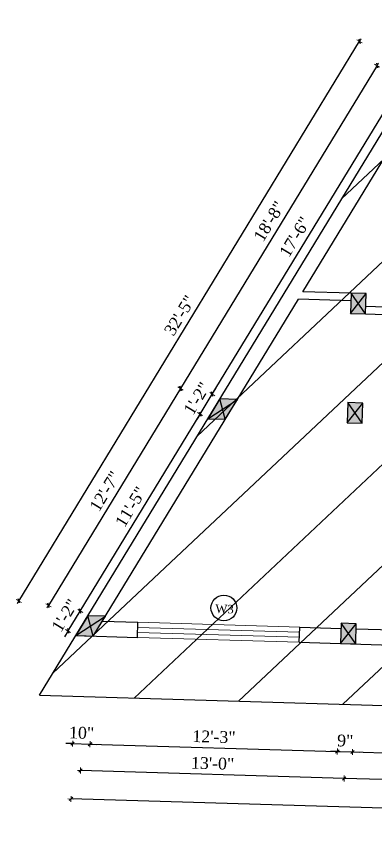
# Model space of a CAD drawing. Header units: inches. Extents: x 4069 to 291496, y -47643 to 12535.
# Drawn here: x 121959 to 122172, y -23395.3 to -22912.1 of the extents above; entities that cross this region are included whole.
import ezdxf

# ---------------------------------------------------------------- set-up
doc = ezdxf.new("R2010")
doc.units = ezdxf.units.IN
doc.header["$LTSCALE"] = 5
doc.header["$MEASUREMENT"] = 0
for name, color, linetype, lineweight in [('A-WALL', 7, 'Continuous', 9), ('Dimension', 7, 'Continuous', 18), ('Dw', 2, 'Continuous', 18)]:
    doc.layers.add(name, color=color, linetype=linetype, lineweight=lineweight)
doc.layers.add('dim line', color=7, linetype='Continuous', lineweight=15, true_color=0xfab2b2)
doc.layers.add('TEXT', color=6, linetype='Continuous')
doc.layers.add('WALL', color=7, linetype='Continuous')
doc.styles.add('ordinary', font='times.ttf')
doc.dimstyles.new('Copy of 96', dxfattribs={"dimtxt": 7, "dimasz": 4, "dimexe": 0.5, "dimexo": 0.5, "dimgap": 3, "dimtad": 1, "dimdec": 1, "dimzin": 11, "dimdsep": 46, "dimlunit": 4, "dimtxsty": 'ordinary', "dimblk": 'OBLIQUE', "dimcen": 0.09, "dimse1": 1, "dimse2": 1, "dimclrt": 6, "dimazin": 0, "dimtfac": 1, "dimtdec": 1, "dimtix": 1, "dimtmove": 2, "dimatfit": 3, "dimldrblk": 'leader', "dimfxl": 0.5, "dimfxlon": 1, "dimtolj": 1, "dimtzin": 0, "dimarcsym": 0})

# ---------------------------------------------------------------- blocks, each defined once
blk = doc.blocks.new('c2a')
at = {"color": 1, "ltscale": 5}
for p, q in [((18091.63, 4625.76), (18084.82, 4613.76)), ((18101.98, 4625.76), (18091.63, 4625.76)), ((18095.17, 4613.76), (18101.98, 4625.76)), ((18084.82, 4613.76), (18095.17, 4613.76))]:
    blk.add_line(p, q, dxfattribs=at)
blk = doc.blocks.new('oblique')
at = {"color": 0, "lineweight": -2}
blk.add_line((0.25, 0.25), (-0.25, -0.25), dxfattribs=at)
at = {"layer": 'dim line', "lineweight": 9}
for p, q in [((-0.4375, 0), (0.4375, 0)), ((0, 0.4375), (0, -0.4375))]:
    blk.add_line(p, q, dxfattribs=at)
blk = doc.blocks.new('*D3298')
at = {"layer": 'A-WALL', "color": 0, "lineweight": -2, "ltscale": 50, "transparency": 16777216}
blk.add_line((122303.24, -23368.75), (122153.3, -23364.27), dxfattribs=at)
at = {"layer": 'Defpoints', "color": 0, "ltscale": 50, "transparency": 16777216}
for p in [(122155.69, -23284.38), (122305.62, -23288.85), (122153.3, -23364.27)]:
    blk.add_point(p, dxfattribs=at)
at = {"layer": 'A-WALL', "color": 0, "lineweight": -2, "ltscale": 50, "transparency": 16777216, "xscale": 4, "yscale": 4, "zscale": 4}
for p, rotation in [((122153.3, -23364.27), 178.2899854281161), ((122303.24, -23368.75), 358.2899854281161)]:
    blk.add_blockref('oblique', p, dxfattribs=dict(at, rotation=rotation))
at = {"layer": 'A-WALL', "color": 6, "ltscale": 50, "transparency": 16777216, "insert": (122228.46, -23359.95), "char_height": 7, "attachment_point": 5, "rotation": 358.29, "style": 'ordinary'}
blk.add_mtext('\\A1;12\'-6"', dxfattribs=at)
blk = doc.blocks.new('_OBLIQUE')
at = {"color": 0, "linetype": 'ByBlock'}
blk.add_line((-0.5, -0.5), (0.5, 0.5), dxfattribs=at)
blk = doc.blocks.new('leader')
at = {"layer": 'Dimension'}
for p, q in [((0, -4.33), (0, 4.33)), ((-4.42, 0), (4.42, 0))]:
    blk.add_line(p, q, dxfattribs=at)
blk = doc.blocks.new('*D3299')
at = {"layer": 'A-WALL', "color": 0, "lineweight": -2, "ltscale": 50, "transparency": 16777216}
blk.add_line((122153.3, -23364.27), (121997.05, -23359.6), dxfattribs=at)
at = {"layer": 'Defpoints', "color": 0, "ltscale": 50, "transparency": 16777216}
for p in [(121999.43, -23279.71), (122155.69, -23284.38), (121997.05, -23359.6)]:
    blk.add_point(p, dxfattribs=at)
at = {"layer": 'A-WALL', "color": 0, "lineweight": -2, "ltscale": 50, "transparency": 16777216, "xscale": 4, "yscale": 4, "zscale": 4}
for p, rotation in [((121997.05, -23359.6), 178.2899854281161), ((122153.3, -23364.27), 358.2899854281161)]:
    blk.add_blockref('oblique', p, dxfattribs=dict(at, rotation=rotation))
at = {"layer": 'A-WALL', "color": 6, "ltscale": 50, "transparency": 16777216, "insert": (122075.37, -23355.38), "char_height": 7, "attachment_point": 5, "rotation": 358.29, "style": 'ordinary'}
blk.add_mtext('\\A1;13\'-0"', dxfattribs=at)
blk = doc.blocks.new('*D3300')
at = {"layer": 'A-WALL', "color": 0, "lineweight": -2, "ltscale": 50, "transparency": 16777216}
blk.add_line((122564.11, -23393.57), (121991.37, -23376.47), dxfattribs=at)
at = {"layer": 'Defpoints', "color": 0, "ltscale": 50, "transparency": 16777216}
for p in [(121994.26, -23279.56), (122567, -23296.66), (121991.37, -23376.47)]:
    blk.add_point(p, dxfattribs=at)
at = {"layer": 'A-WALL', "color": 0, "lineweight": -2, "ltscale": 50, "transparency": 16777216, "xscale": 4, "yscale": 4, "zscale": 4}
for p, rotation in [((121991.37, -23376.47), 178.2899854281161), ((122564.11, -23393.57), 358.2899854281161)]:
    blk.add_blockref('oblique', p, dxfattribs=dict(at, rotation=rotation))
at = {"layer": 'A-WALL', "color": 6, "ltscale": 50, "transparency": 16777216, "insert": (122277.93, -23378.45), "char_height": 7, "attachment_point": 5, "rotation": 358.29, "style": 'ordinary'}
blk.add_mtext('\\A1;47\'-9"', dxfattribs=at)
blk = doc.blocks.new('*D3301')
at = {"layer": 'A-WALL', "color": 0, "lineweight": -2, "ltscale": 50, "transparency": 16777216}
for p, q in [((121996.86, -23264.99), (121998.94, -23261.57)), ((121989.69, -23276.78), (121996.86, -23264.99)), ((121989.69, -23276.78), (121987.62, -23280.2))]:
    blk.add_line(p, q, dxfattribs=at)
at = {"layer": 'Defpoints', "color": 0, "ltscale": 50, "transparency": 16777216}
for p in [(121996.86, -23264.99), (122001.43, -23267.77), (121994.26, -23279.56)]:
    blk.add_point(p, dxfattribs=at)
at = {"layer": 'A-WALL', "color": 0, "lineweight": -2, "ltscale": 50, "transparency": 16777216, "xscale": 4, "yscale": 4, "zscale": 4}
for p, rotation in [((121996.86, -23264.99), 238.7014709224131), ((121989.69, -23276.78), 58.70147092241314)]:
    blk.add_blockref('oblique', p, dxfattribs=dict(at, rotation=rotation))
at = {"layer": 'A-WALL', "color": 6, "ltscale": 50, "transparency": 16777216, "insert": (121987.73, -23267.51), "char_height": 7, "attachment_point": 5, "rotation": 58.7015, "style": 'ordinary'}
blk.add_mtext('\\A1;1\'-2"', dxfattribs=at)
blk = doc.blocks.new('*D3302')
at = {"layer": 'A-WALL', "color": 0, "lineweight": -2, "ltscale": 50, "transparency": 16777216}
blk.add_line((121996.86, -23264.99), (122067.95, -23148.06), dxfattribs=at)
at = {"layer": 'Defpoints', "color": 0, "ltscale": 50, "transparency": 16777216}
for p in [(122067.95, -23148.06), (122072.52, -23150.84), (122001.43, -23267.77)]:
    blk.add_point(p, dxfattribs=at)
at = {"layer": 'A-WALL', "color": 0, "lineweight": -2, "ltscale": 50, "transparency": 16777216, "xscale": 4, "yscale": 4, "zscale": 4}
for p, rotation in [((122067.95, -23148.06), 58.70147092268846), ((121996.86, -23264.99), 238.7014709226885)]:
    blk.add_blockref('oblique', p, dxfattribs=dict(at, rotation=rotation))
at = {"layer": 'A-WALL', "color": 6, "ltscale": 50, "transparency": 16777216, "insert": (122026.8, -23203.12), "char_height": 7, "attachment_point": 5, "rotation": 58.7015, "style": 'ordinary'}
blk.add_mtext('\\A1;11\'-5"', dxfattribs=at)
blk = doc.blocks.new('*D3303')
at = {"layer": 'A-WALL', "color": 0, "lineweight": -2, "ltscale": 50, "transparency": 16777216}
for p, q in [((122075.12, -23136.27), (122077.2, -23132.85)), ((122067.95, -23148.06), (122075.12, -23136.27)), ((122067.95, -23148.06), (122065.88, -23151.48))]:
    blk.add_line(p, q, dxfattribs=at)
at = {"layer": 'Defpoints', "color": 0, "ltscale": 50, "transparency": 16777216}
for p in [(122075.12, -23136.27), (122079.69, -23139.05), (122072.52, -23150.84)]:
    blk.add_point(p, dxfattribs=at)
at = {"layer": 'A-WALL', "color": 0, "lineweight": -2, "ltscale": 50, "transparency": 16777216, "xscale": 4, "yscale": 4, "zscale": 4}
for p, rotation in [((122075.12, -23136.27), 238.7014709226885), ((122067.95, -23148.06), 58.70147092268844)]:
    blk.add_blockref('oblique', p, dxfattribs=dict(at, rotation=rotation))
at = {"layer": 'A-WALL', "color": 6, "ltscale": 50, "transparency": 16777216, "insert": (122065.98, -23138.79), "char_height": 7, "attachment_point": 5, "rotation": 58.7015, "style": 'ordinary'}
blk.add_mtext('\\A1;1\'-2"', dxfattribs=at)
blk = doc.blocks.new('*D3304')
at = {"layer": 'A-WALL', "color": 0, "lineweight": -2, "ltscale": 50, "transparency": 16777216}
blk.add_line((122075.12, -23136.27), (122184.45, -22956.45), dxfattribs=at)
at = {"layer": 'Defpoints', "color": 0, "ltscale": 50, "transparency": 16777216}
for p in [(122184.45, -22956.45), (122189.01, -22959.23), (122079.69, -23139.05)]:
    blk.add_point(p, dxfattribs=at)
at = {"layer": 'A-WALL', "color": 0, "lineweight": -2, "ltscale": 50, "transparency": 16777216, "xscale": 4, "yscale": 4, "zscale": 4}
for p, rotation in [((122184.45, -22956.45), 58.70147092268846), ((122075.12, -23136.27), 238.7014709226885)]:
    blk.add_blockref('oblique', p, dxfattribs=dict(at, rotation=rotation))
at = {"layer": 'A-WALL', "color": 6, "ltscale": 50, "transparency": 16777216, "insert": (122124.17, -23042.95), "char_height": 7, "attachment_point": 5, "rotation": 58.7015, "style": 'ordinary'}
blk.add_mtext('\\A1;17\'-6"', dxfattribs=at)
blk = doc.blocks.new('*D3306')
at = {"layer": 'A-WALL', "color": 0, "lineweight": -2, "ltscale": 50, "transparency": 16777216}
blk.add_line((122172.82, -22941.3), (122056.32, -23132.91), dxfattribs=at)
at = {"layer": 'Defpoints', "color": 0, "ltscale": 50, "transparency": 16777216}
for p in [(122192.6, -22953.33), (122056.32, -23132.91), (122076.1, -23144.94)]:
    blk.add_point(p, dxfattribs=at)
at = {"layer": 'A-WALL', "color": 0, "lineweight": -2, "ltscale": 50, "transparency": 16777216, "xscale": 4, "yscale": 4, "zscale": 4}
for p, rotation in [((122172.82, -22941.3), 58.70147092239516), ((122056.32, -23132.91), 238.7014709223951)]:
    blk.add_blockref('oblique', p, dxfattribs=dict(at, rotation=rotation))
at = {"layer": 'A-WALL', "color": 6, "ltscale": 50, "transparency": 16777216, "insert": (122108.96, -23033.7), "char_height": 7, "attachment_point": 5, "rotation": 58.7015, "style": 'ordinary'}
blk.add_mtext('\\A1;18\'-8"', dxfattribs=at)
blk = doc.blocks.new('*D3307')
at = {"layer": 'A-WALL', "color": 0, "lineweight": -2, "ltscale": 50, "transparency": 16777216}
blk.add_line((122056.32, -23132.91), (121978.06, -23261.64), dxfattribs=at)
at = {"layer": 'Defpoints', "color": 0, "ltscale": 50, "transparency": 16777216}
for p in [(122076.1, -23144.94), (121978.06, -23261.64), (121997.84, -23273.66)]:
    blk.add_point(p, dxfattribs=at)
at = {"layer": 'A-WALL', "color": 0, "lineweight": -2, "ltscale": 50, "transparency": 16777216, "xscale": 4, "yscale": 4, "zscale": 4}
for p, rotation in [((122056.32, -23132.91), 58.70147092268844), ((121978.06, -23261.64), 238.7014709226885)]:
    blk.add_blockref('oblique', p, dxfattribs=dict(at, rotation=rotation))
at = {"layer": 'A-WALL', "color": 6, "ltscale": 50, "transparency": 16777216, "insert": (122011.58, -23193.86), "char_height": 7, "attachment_point": 5, "rotation": 58.7015, "style": 'ordinary'}
blk.add_mtext('\\A1;12\'-7"', dxfattribs=at)
blk = doc.blocks.new('*D3275')
at = {"layer": 'A-WALL', "color": 0, "lineweight": -2, "ltscale": 50, "transparency": 16777216}
blk.add_line((121960.48, -23259.02), (122162.41, -22926.9), dxfattribs=at)
at = {"layer": 'Defpoints', "color": 0, "ltscale": 50, "transparency": 16777216}
for p in [(122162.41, -22926.9), (122196.18, -22947.44), (121994.26, -23279.56)]:
    blk.add_point(p, dxfattribs=at)
at = {"layer": 'A-WALL', "color": 0, "lineweight": -2, "ltscale": 50, "transparency": 16777216, "xscale": 4, "yscale": 4, "zscale": 4}
for p, rotation in [((122162.41, -22926.9), 58.70147092239888), ((121960.48, -23259.02), 238.7014709223989)]:
    blk.add_blockref('oblique', p, dxfattribs=dict(at, rotation=rotation))
at = {"layer": 'A-WALL', "color": 6, "ltscale": 50, "transparency": 16777216, "insert": (122055.84, -23089.55), "char_height": 7, "attachment_point": 5, "rotation": 58.7015, "style": 'ordinary'}
blk.add_mtext('\\A1;32\'-5"', dxfattribs=at)
blk = doc.blocks.new('*D3287')
at = {"layer": 'A-WALL', "color": 0, "lineweight": -2, "ltscale": 50, "transparency": 16777216}
for p, q in [((121992.35, -23343.66), (121988.35, -23343.54)), ((121992.35, -23343.66), (122002.69, -23343.97)), ((122002.69, -23343.97), (122006.69, -23344.08))]:
    blk.add_line(p, q, dxfattribs=at)
at = {"layer": 'Defpoints', "color": 0, "ltscale": 50, "transparency": 16777216}
for p in [(121994.26, -23279.56), (122004.6, -23279.87), (122002.69, -23343.97)]:
    blk.add_point(p, dxfattribs=at)
at = {"layer": 'A-WALL', "color": 0, "lineweight": -2, "ltscale": 50, "transparency": 16777216, "xscale": 4, "yscale": 4, "zscale": 4}
for p, rotation in [((121992.35, -23343.66), 358.2899854281161), ((122002.69, -23343.97), 178.2899854281161)]:
    blk.add_blockref('oblique', p, dxfattribs=dict(at, rotation=rotation))
at = {"layer": 'A-WALL', "color": 6, "ltscale": 50, "transparency": 16777216, "insert": (121997.71, -23337.25), "char_height": 7, "attachment_point": 5, "rotation": 358.29, "style": 'ordinary'}
blk.add_mtext('\\A1;10"', dxfattribs=at)
blk = doc.blocks.new('*D3288')
at = {"layer": 'A-WALL', "color": 0, "lineweight": -2, "ltscale": 50, "transparency": 16777216}
blk.add_line((122002.69, -23343.97), (122149.28, -23348.34), dxfattribs=at)
at = {"layer": 'Defpoints', "color": 0, "ltscale": 50, "transparency": 16777216}
for p in [(122004.6, -23279.87), (122151.19, -23284.24), (122149.28, -23348.34)]:
    blk.add_point(p, dxfattribs=at)
at = {"layer": 'A-WALL', "color": 0, "lineweight": -2, "ltscale": 50, "transparency": 16777216, "xscale": 4, "yscale": 4, "zscale": 4}
for p, rotation in [((122002.69, -23343.97), 178.2899854281161), ((122149.28, -23348.34), 358.2899854281161)]:
    blk.add_blockref('oblique', p, dxfattribs=dict(at, rotation=rotation))
at = {"layer": 'A-WALL', "color": 6, "ltscale": 50, "transparency": 16777216, "insert": (122076.18, -23339.6), "char_height": 7, "attachment_point": 5, "rotation": 358.29, "style": 'ordinary'}
blk.add_mtext('\\A1;12\'-3"', dxfattribs=at)
blk = doc.blocks.new('*D3289')
at = {"layer": 'A-WALL', "color": 0, "lineweight": -2, "ltscale": 50, "transparency": 16777216}
for p, q in [((122149.28, -23348.34), (122145.28, -23348.22)), ((122149.28, -23348.34), (122158.27, -23348.61)), ((122158.27, -23348.61), (122162.27, -23348.73))]:
    blk.add_line(p, q, dxfattribs=at)
at = {"layer": 'Defpoints', "color": 0, "ltscale": 50, "transparency": 16777216}
for p in [(122151.19, -23284.24), (122160.19, -23284.51), (122158.27, -23348.61)]:
    blk.add_point(p, dxfattribs=at)
at = {"layer": 'A-WALL', "color": 0, "lineweight": -2, "ltscale": 50, "transparency": 16777216, "xscale": 4, "yscale": 4, "zscale": 4}
for p, rotation in [((122149.28, -23348.34), 358.2899854281161), ((122158.27, -23348.61), 178.2899854281161)]:
    blk.add_blockref('oblique', p, dxfattribs=dict(at, rotation=rotation))
at = {"layer": 'A-WALL', "color": 6, "ltscale": 50, "transparency": 16777216, "insert": (122153.97, -23341.91), "char_height": 7, "attachment_point": 5, "rotation": 358.29, "style": 'ordinary'}
blk.add_mtext('\\A1;9"', dxfattribs=at)
blk = doc.blocks.new('*D3290')
at = {"layer": 'A-WALL', "color": 0, "lineweight": -2, "ltscale": 50, "transparency": 16777216}
blk.add_line((122158.27, -23348.61), (122299.21, -23352.82), dxfattribs=at)
at = {"layer": 'Defpoints', "color": 0, "ltscale": 50, "transparency": 16777216}
for p in [(122160.19, -23284.51), (122301.12, -23288.72), (122299.21, -23352.82)]:
    blk.add_point(p, dxfattribs=at)
at = {"layer": 'A-WALL', "color": 0, "lineweight": -2, "ltscale": 50, "transparency": 16777216, "xscale": 4, "yscale": 4, "zscale": 4}
for p, rotation in [((122158.27, -23348.61), 178.2899854281161), ((122299.21, -23352.82), 358.2899854281161)]:
    blk.add_blockref('oblique', p, dxfattribs=dict(at, rotation=rotation))
at = {"layer": 'A-WALL', "color": 6, "ltscale": 50, "transparency": 16777216, "insert": (122228.94, -23344.15), "char_height": 7, "attachment_point": 5, "rotation": 358.29, "style": 'ordinary'}
blk.add_mtext('\\A1;11\'-9"', dxfattribs=at)

msp = doc.modelspace()

# ---------------------------------------------------------------- hatches: boundary and pattern name
at = {"layer": 'WALL', "linetype": 'ByBlock', "ltscale": 5, "true_color": 0xf8991e}
h = msp.add_hatch(dxfattribs=at)
h.set_pattern_fill('ANSI31', color=30, scale=350, angle=-1.7100146)
h.set_pattern_definition([(43.29, (113966.024, -20453.677), (-29.99899, 31.8453), [])])
h.paths.add_polyline_path([(121972.75288, -23314.93247), (122217.68771, -22912.06214), (122575.97607, -22922.75857), (122566.15122, -23332.64793)])
h = msp.add_hatch(color=30, dxfattribs=at)
h.dxf.hatch_style = 1
h.paths.add_polyline_path([(122161.71522, -23082.46776), (122157.03817, -23088.3308), (122166.03417, -23088.59937)])
h.paths.add_polyline_path([(122166.03417, -23088.59937), (122166.39226, -23076.60471), (122161.71522, -23082.46776)])
h.paths.add_polyline_path([(122161.71522, -23082.46776), (122166.39226, -23076.60471), (122157.39627, -23076.33614)])
h.paths.add_polyline_path([(122157.39627, -23076.33614), (122157.03817, -23088.3308), (122161.71522, -23082.46776)])
h = msp.add_hatch(color=30, dxfattribs=at)
h.dxf.hatch_style = 1
h.paths.add_polyline_path([(122081.27595, -23145.09526), (122082.86407, -23151.14535), (122090.03289, -23139.35402)])
h.paths.add_polyline_path([(122081.27595, -23145.09526), (122090.03289, -23139.35402), (122079.68784, -23139.04518)])
h.paths.add_polyline_path([(122079.68784, -23139.04518), (122072.51902, -23150.8365), (122081.27595, -23145.09526)])
h.paths.add_polyline_path([(122081.27595, -23145.09526), (122072.51902, -23150.8365), (122082.86407, -23151.14535)])
h = msp.add_hatch(color=30, dxfattribs=at)
h.dxf.hatch_style = 1
h.paths.add_polyline_path([(122159.77555, -23147.43881), (122155.09851, -23153.30185), (122164.0945, -23153.57042)])
h.paths.add_polyline_path([(122164.0945, -23153.57042), (122164.4526, -23141.57577), (122159.77555, -23147.43881)])
h.paths.add_polyline_path([(122159.77555, -23147.43881), (122164.4526, -23141.57577), (122155.4566, -23141.3072)])
h.paths.add_polyline_path([(122155.4566, -23141.3072), (122155.09851, -23153.30185), (122159.77555, -23147.43881)])
h = msp.add_hatch(color=30, dxfattribs=at)
h.dxf.hatch_style = 1
h.paths.add_polyline_path([(122003.01629, -23273.81725), (122004.6044, -23279.86733), (122011.77322, -23268.076)])
h.paths.add_polyline_path([(122003.01629, -23273.81725), (122011.77322, -23268.076), (122001.42817, -23267.76716)])
h.paths.add_polyline_path([(122001.42817, -23267.76716), (121994.25935, -23279.55849), (122003.01629, -23273.81725)])
h.paths.add_polyline_path([(122003.01629, -23273.81725), (121994.25935, -23279.55849), (122004.6044, -23279.86733)])
h = msp.add_hatch(color=30, dxfattribs=at)
h.dxf.hatch_style = 1
h.paths.add_polyline_path([(122155.86639, -23278.38047), (122151.18935, -23284.24351), (122160.18534, -23284.51208)])
h.paths.add_polyline_path([(122160.18534, -23284.51208), (122160.54343, -23272.51743), (122155.86639, -23278.38047)])
h.paths.add_polyline_path([(122155.86639, -23278.38047), (122160.54343, -23272.51743), (122151.54744, -23272.24886)])
h.paths.add_polyline_path([(122151.54744, -23272.24886), (122151.18935, -23284.24351), (122155.86639, -23278.38047)])

# ---------------------------------------------------------------- linework, layer by layer
at = {"color": 1, "ltscale": 5}
for p, q in [((122157.03817, -23088.3308), (122166.39226, -23076.60471)), ((122166.03417, -23088.59937), (122157.39627, -23076.33614)), ((122072.51902, -23150.8365), (122090.03289, -23139.35402)), ((122082.86407, -23151.14535), (122079.68784, -23139.04518)), ((122155.09851, -23153.30185), (122164.4526, -23141.57577)), ((122164.0945, -23153.57042), (122155.4566, -23141.3072)), ((121994.25935, -23279.55849), (122011.77322, -23268.076)), ((122004.6044, -23279.86733), (122001.42817, -23267.76716)), ((122151.18935, -23284.24351), (122160.54343, -23272.51743)), ((122160.18534, -23284.51208), (122151.54744, -23272.24886))]:
    msp.add_line(p, q, dxfattribs=at)
at = {"layer": 'A-WALL', "lineweight": 30}
for p, q in [((121972.75288, -23314.93247), (122217.68771, -22912.06214)), ((122128.86402, -23075.48434), (122206.52629, -22947.74496)), ((122004.6044, -23279.86733), (122126.17571, -23079.90608)), ((122157.26198, -23080.83414), (122126.17571, -23079.90608)), ((122157.39627, -23076.33614), (122128.86402, -23075.48434)), ((122166.16845, -23084.10137), (122261.47733, -23086.94675)), ((122166.03417, -23088.59937), (122261.34305, -23091.44474)), ((122009.98102, -23271.02384), (122031.01166, -23271.65169)), ((122030.7431, -23280.64768), (122031.01166, -23271.65169)), ((122126.70034, -23283.51241), (122126.96891, -23274.51642)), ((122126.96891, -23274.51642), (122151.45792, -23275.24752)), ((122160.45391, -23275.51609), (122181.94442, -23276.15767)), ((121994.25935, -23279.55849), (122030.7431, -23280.64768)), ((122126.70034, -23283.51241), (122181.67585, -23285.15367)), ((121972.75288, -23314.93247), (122566.15122, -23332.64793))]:
    msp.add_line(p, q, dxfattribs=at)
at = {"layer": 'Dw', "color": 3}
for p, q in [((122031.01166, -23271.65169), (122126.96891, -23274.51642)), ((122126.78987, -23280.51375), (122030.83262, -23277.64902)), ((122126.87939, -23277.51509), (122030.92214, -23274.65035)), ((122030.7431, -23280.64768), (122126.70034, -23283.51241))]:
    msp.add_line(p, q, dxfattribs=at)
at = {"layer": 'TEXT'}
msp.add_circle((122082.0353, -23263.14599), 7.64038, dxfattribs=at)
at = {"layer": 'WALL', "color": 2, "linetype": 'ByBlock', "ltscale": 5}
for points in [[(122157.03817, -23088.3308), (122166.03417, -23088.59937), (122166.39226, -23076.60471), (122157.39627, -23076.33614)], [(122072.51902, -23150.8365), (122082.86407, -23151.14535), (122090.03289, -23139.35402), (122079.68784, -23139.04518)], [(122155.09851, -23153.30185), (122164.0945, -23153.57042), (122164.4526, -23141.57577), (122155.4566, -23141.3072)], [(121994.25935, -23279.55849), (122004.6044, -23279.86733), (122011.77322, -23268.076), (122001.42817, -23267.76716)], [(122151.18935, -23284.24351), (122160.18534, -23284.51208), (122160.54343, -23272.51743), (122151.54744, -23272.24886)]]:
    msp.add_lwpolyline(points, close=True, dxfattribs=at)

# ---------------------------------------------------------------- block references
at = {"layer": 'WALL', "color": 2, "linetype": 'ByBlock', "ltscale": 5, "rotation": 358.2899854281289}
for p in [(103858.07473, -27222.87273), (103779.81506, -27351.59471)]:
    msp.add_blockref('c2a', p, dxfattribs=at)

# ---------------------------------------------------------------- texts
at = {"layer": 'TEXT', "style": 'ordinary'}
msp.add_text('W3', height=5, rotation=358.2903735, dxfattribs=at).set_placement((122076.91311, -23266.05856))

# ---------------------------------------------------------------- dimensions: what is measured, and where the dimension line sits
at = {"layer": 'A-WALL', "ltscale": 50}
for p1, p2, distance, picture, middle in [((121994.25935, -23279.55849), (122196.18124, -22947.43612), 39.52759, '*D3275', (122055.83925, -23089.55464)), ((122192.59682, -22953.33178), (122076.10343, -23144.94084), -23.15088, '*D3306', (122108.96253, -23033.7013)), ((121994.25935, -23279.55849), (122001.42817, -23267.76716), 5.34192, '*D3301', (121987.72517, -23267.51098))]:
    dim = msp.add_aligned_dim(p1=p1, p2=p2, distance=distance, dimstyle='Copy of 96', override={"dimdec": 0, "dimblk": 'oblique', "dimtdec": 0, "dimarcsym": 1}, dxfattribs=at)
    dim.commit()
    dim.dimension.update_dxf_attribs({"geometry": picture, "text_midpoint": middle})
for base, p1, p2, angle, picture, middle in [((122184.44789, -22956.45233), (122079.68784, -23139.04518), (122189.01241, -22959.22745), 238.7014709, '*D3304', (122124.17116, -23042.94776)), ((122075.12332, -23136.27006), (122072.51902, -23150.8365), (122079.68784, -23139.04518), 238.7014709, '*D3303', (122065.98484, -23138.789)), ((121978.06198, -23261.63601), (122076.10343, -23144.94084), (121997.84376, -23273.66282), 58.7014709, '*D3307', (122011.57737, -23193.86158)), ((122067.95449, -23148.06139), (122001.42817, -23267.76716), (122072.51902, -23150.8365), 238.7014709, '*D3302', (122026.80325, -23203.11853)), ((122002.69079, -23343.96562), (121994.25935, -23279.55849), (122004.6044, -23279.86733), 358.2899854, '*D3287', (121997.71404, -23337.25356)), ((121991.36619, -23376.46803), (122567.00417, -23296.65735), (121994.25935, -23279.55849), 358.2899854, '*D3300', (122277.93467, -23378.44973)), ((121997.04676, -23359.60483), (122155.68734, -23284.3778), (121999.43188, -23279.71291), 358.2899854, '*D3299', (122075.37027, -23355.37963)), ((122149.27574, -23348.3418), (122004.6044, -23279.86733), (122151.18935, -23284.24351), 358.2899854, '*D3288', (122076.17904, -23339.59607)), ((122158.27173, -23348.61037), (122151.18935, -23284.24351), (122160.18534, -23284.51208), 358.2899854, '*D3289', (122153.96981, -23341.90836)), ((122153.30223, -23364.26972), (122305.62054, -23288.85394), (122155.68734, -23284.3778), 358.2899854, '*D3298', (122228.4646, -23359.95015)), ((122299.20894, -23352.81795), (122160.18534, -23284.51208), (122301.12255, -23288.71966), 358.2899854, '*D3290', (122228.93641, -23344.14643))]:
    dim = msp.add_linear_dim(base=base, p1=p1, p2=p2, angle=angle, dimstyle='Copy of 96', override={"dimdec": 0, "dimblk": 'oblique', "dimtdec": 0, "dimarcsym": 1}, dxfattribs=at)
    dim.commit()
    dim.dimension.update_dxf_attribs({"geometry": picture, "text_midpoint": middle})

doc.saveas('drawing.dxf')
